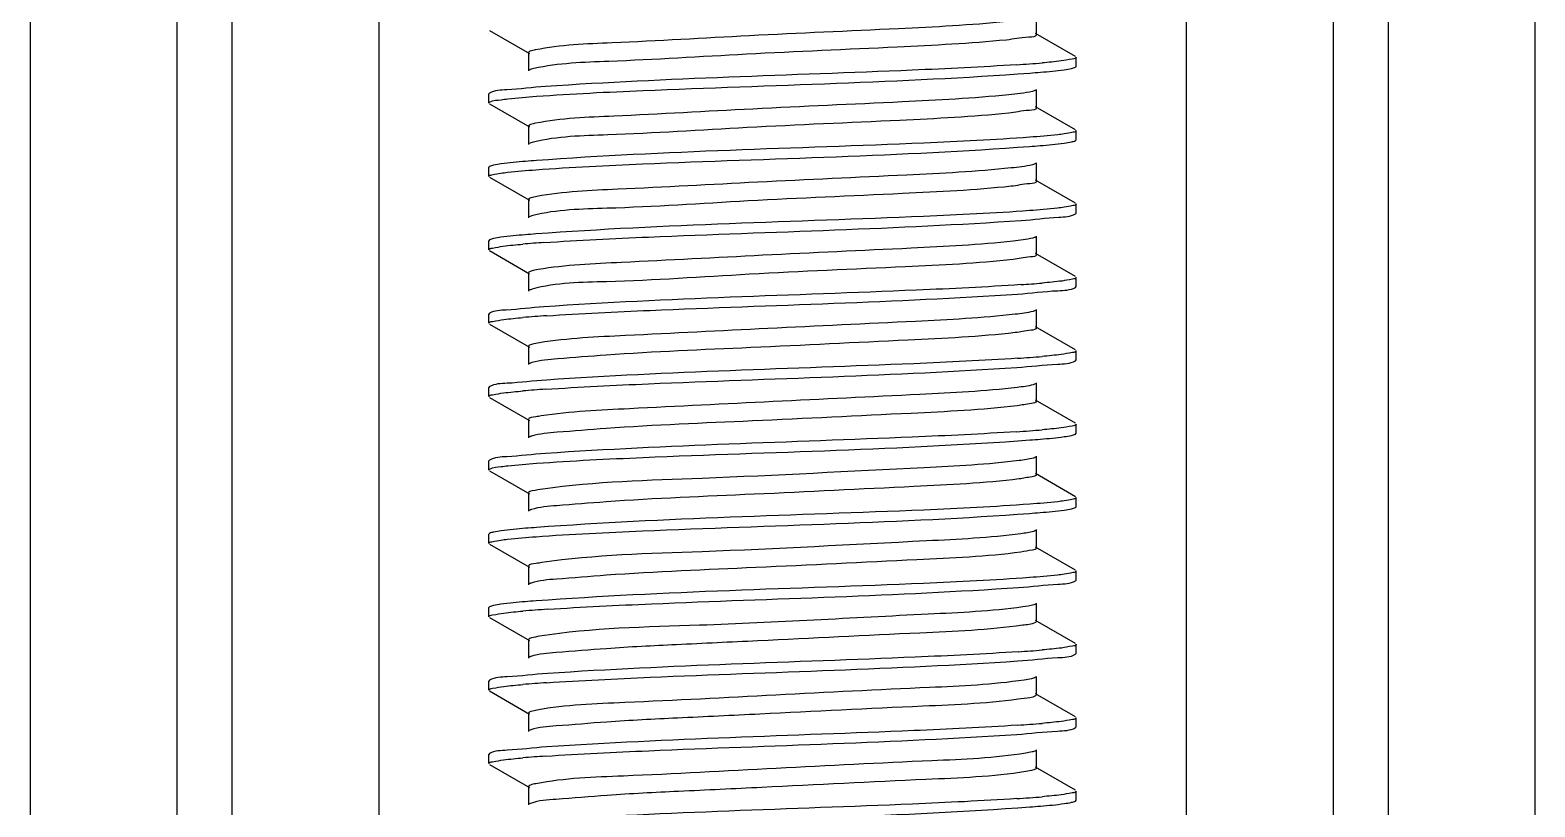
# Model space of a CAD drawing. Extents: x 54907 to 703237, y -798661 to -546661.
# Drawn here: x 370154 to 370681, y -581731 to -581459 of the extents above; entities that cross this region are included whole.
import ezdxf

# ---------------------------------------------------------------- set-up
doc = ezdxf.new("R2010")
doc.units = 0
doc.header["$LTSCALE"] = 1000
doc.header["$MEASUREMENT"] = 0

# ---------------------------------------------------------------- blocks, each defined once
blk = doc.blocks.new('gfhhrryyfd')
at = {"linetype": 'Continuous'}
for p, q in [((3693152.86, -1741005.43), (3693152.86, -1744418.97)), ((3693187.15, -1741005.43), (3693187.15, -1744418.97)), ((3693200.01, -1741005.43), (3693200.01, -1744418.97)), ((3693234.3, -1741005.43), (3693234.3, -1744418.97)), ((3693422.89, -1741005.43), (3693422.89, -1744418.97)), ((3693457.18, -1741005.43), (3693457.18, -1744418.97)), ((3693470.04, -1741005.43), (3693470.04, -1744418.97)), ((3693504.33, -1741005.43), (3693504.33, -1744418.97)), ((3693387.9, -1743735.05), (3693387.9, -1743730.76)), ((3693260.18, -1743734.16), (3693269.48, -1743739.55)), ((3693397.01, -1743740.22), (3693387.71, -1743734.83)), ((3693269.29, -1743739.33), (3693269.29, -1743743.62)), ((3693397.01, -1743742.74), (3693397.18, -1743742.55)), ((3693397.18, -1743742.55), (3693397.18, -1743740.4)), ((3693397.18, -1743742.55), (3693397.18, -1743740.4)), ((3693260.18, -1743748.79), (3693260.01, -1743748.98)), ((3693260.01, -1743751.12), (3693260.01, -1743748.98)), ((3693260.01, -1743751.12), (3693260.01, -1743748.98)), ((3693387.9, -1743752.19), (3693387.9, -1743747.91)), ((3693260.18, -1743751.31), (3693269.48, -1743756.69)), ((3693397.01, -1743757.36), (3693387.71, -1743751.97)), ((3693269.29, -1743756.48), (3693269.29, -1743760.76)), ((3693397.18, -1743759.69), (3693397.18, -1743757.55)), ((3693397.18, -1743759.69), (3693397.18, -1743757.55)), ((3693397.01, -1743759.88), (3693397.18, -1743759.69)), ((3693260.18, -1743765.93), (3693260.01, -1743766.12)), ((3693260.01, -1743768.27), (3693260.01, -1743766.12)), ((3693260.01, -1743768.27), (3693260.01, -1743766.12)), ((3693387.9, -1743769.34), (3693387.9, -1743765.05)), ((3693260.18, -1743768.45), (3693269.48, -1743773.84)), ((3693397.01, -1743774.51), (3693387.71, -1743769.12)), ((3693269.29, -1743773.62), (3693269.29, -1743777.91)), ((3693397.18, -1743776.84), (3693397.18, -1743774.69)), ((3693397.18, -1743776.84), (3693397.18, -1743774.69)), ((3693397.01, -1743777.03), (3693397.18, -1743776.84)), ((3693387.9, -1743786.48), (3693387.9, -1743782.2)), ((3693260.18, -1743783.08), (3693260.01, -1743783.27)), ((3693260.01, -1743785.41), (3693260.01, -1743783.27)), ((3693260.01, -1743785.41), (3693260.01, -1743783.27)), ((3693260.18, -1743785.6), (3693269.48, -1743790.99)), ((3693397.01, -1743791.65), (3693387.71, -1743786.26)), ((3693269.29, -1743790.77), (3693269.29, -1743795.05)), ((3693397.18, -1743793.98), (3693397.18, -1743791.84)), ((3693397.18, -1743793.98), (3693397.18, -1743791.84)), ((3693397.01, -1743794.17), (3693397.18, -1743793.98)), ((3693387.9, -1743803.63), (3693387.9, -1743799.34)), ((3693260.18, -1743800.22), (3693260.01, -1743800.41)), ((3693260.01, -1743802.56), (3693260.01, -1743800.41)), ((3693260.01, -1743802.56), (3693260.01, -1743800.41)), ((3693260.18, -1743802.74), (3693269.48, -1743808.13)), ((3693397.01, -1743808.8), (3693387.71, -1743803.41)), ((3693269.29, -1743807.91), (3693269.29, -1743812.2)), ((3693397.18, -1743811.13), (3693397.18, -1743808.99)), ((3693397.18, -1743811.13), (3693397.18, -1743808.99)), ((3693397.01, -1743811.32), (3693397.18, -1743811.13)), ((3693260.18, -1743817.37), (3693260.01, -1743817.56)), ((3693260.01, -1743819.7), (3693260.01, -1743817.56)), ((3693260.01, -1743819.7), (3693260.01, -1743817.56)), ((3693387.9, -1743820.77), (3693387.9, -1743816.49)), ((3693260.18, -1743819.89), (3693269.48, -1743825.28)), ((3693397.01, -1743825.94), (3693387.71, -1743820.56)), ((3693269.29, -1743825.06), (3693269.29, -1743829.35)), ((3693397.18, -1743828.27), (3693397.18, -1743826.13)), ((3693397.18, -1743828.27), (3693397.18, -1743826.13)), ((3693397.01, -1743828.46), (3693397.18, -1743828.27)), ((3693260.18, -1743834.52), (3693260.01, -1743834.7)), ((3693260.01, -1743836.85), (3693260.01, -1743834.7)), ((3693260.01, -1743836.85), (3693260.01, -1743834.7)), ((3693387.9, -1743837.92), (3693387.9, -1743833.63)), ((3693260.18, -1743837.03), (3693269.48, -1743842.42)), ((3693397.01, -1743843.09), (3693387.71, -1743837.7)), ((3693269.29, -1743842.2), (3693269.29, -1743846.49)), ((3693397.01, -1743845.61), (3693397.18, -1743845.42)), ((3693397.18, -1743845.42), (3693397.18, -1743843.28)), ((3693397.18, -1743845.42), (3693397.18, -1743843.28)), ((3693260.18, -1743851.66), (3693260.01, -1743851.85)), ((3693260.01, -1743853.99), (3693260.01, -1743851.85)), ((3693260.01, -1743853.99), (3693260.01, -1743851.85)), ((3693387.9, -1743855.06), (3693387.9, -1743850.78)), ((3693260.18, -1743854.18), (3693269.48, -1743859.57)), ((3693397.01, -1743860.23), (3693387.71, -1743854.85)), ((3693269.29, -1743859.35), (3693269.29, -1743863.64)), ((3693397.01, -1743862.75), (3693397.18, -1743862.56)), ((3693397.18, -1743862.56), (3693397.18, -1743860.42)), ((3693397.18, -1743862.56), (3693397.18, -1743860.42)), ((3693260.18, -1743868.81), (3693260.01, -1743868.99)), ((3693260.01, -1743871.14), (3693260.01, -1743868.99)), ((3693260.01, -1743871.14), (3693260.01, -1743868.99)), ((3693387.9, -1743872.21), (3693387.9, -1743867.92)), ((3693260.18, -1743871.32), (3693269.48, -1743876.71)), ((3693397.01, -1743877.38), (3693387.71, -1743871.99)), ((3693269.29, -1743876.49), (3693269.29, -1743880.78)), ((3693397.01, -1743879.9), (3693397.18, -1743879.71)), ((3693397.18, -1743879.71), (3693397.18, -1743877.57)), ((3693397.18, -1743879.71), (3693397.18, -1743877.57)), ((3693260.18, -1743885.95), (3693260.01, -1743886.14)), ((3693260.01, -1743888.28), (3693260.01, -1743886.14)), ((3693260.01, -1743888.28), (3693260.01, -1743886.14)), ((3693387.9, -1743889.35), (3693387.9, -1743885.07)), ((3693260.18, -1743888.47), (3693269.48, -1743893.86)), ((3693397.01, -1743894.52), (3693387.71, -1743889.14)), ((3693269.29, -1743893.64), (3693269.29, -1743897.93)), ((3693397.18, -1743896.85), (3693397.18, -1743894.71)), ((3693397.18, -1743896.85), (3693397.18, -1743894.71)), ((3693269.81, -1743897.57), (3693269.48, -1743897.71)), ((3693397.01, -1743897.04), (3693397.18, -1743896.85)), ((3693260.18, -1743903.1), (3693260.01, -1743903.28)), ((3693260.01, -1743905.43), (3693260.01, -1743903.28)), ((3693260.01, -1743905.43), (3693260.01, -1743903.28)), ((3693387.9, -1743906.5), (3693387.9, -1743902.21)), ((3693260.18, -1743905.61), (3693269.48, -1743911)), ((3693397.01, -1743911.67), (3693387.71, -1743906.28)), ((3693269.29, -1743910.78), (3693269.29, -1743915.07)), ((3693397.18, -1743914), (3693397.18, -1743911.86)), ((3693397.18, -1743914), (3693397.18, -1743911.86)), ((3693269.77, -1743914.72), (3693269.48, -1743914.85)), ((3693397.01, -1743914.19), (3693397.18, -1743914))]:
    blk.add_line(p, q, dxfattribs=at)
for centre, radius, start, end in [((3693363.28, -1743432.22), 310.59, 273.6947, 274.7994), ((3693292.57, -1744076.73), 293.68, 93.8438, 94.8034), ((3693364.63, -1743500.69), 293.51, 273.845, 274.8036), ((3693293.38, -1744104.15), 303.99, 93.753, 94.8001), ((3693363.57, -1743504.42), 306.97, 273.7263, 274.8), ((3693293.08, -1744117.39), 300.07, 93.7875, 94.801), ((3693363.29, -1743518.06), 310.48, 273.6957, 274.7994), ((3693293.69, -1744176.62), 307.88, 93.719, 94.7992), ((3693363.87, -1743576.83), 303.12, 273.7601, 274.8008), ((3693293.39, -1744190.01), 304.12, 93.7519, 94.8), ((3693363.58, -1743590.26), 306.85, 273.7273, 274.8001), ((3693293.09, -1744203.25), 300.2, 93.7864, 94.801), ((3693363.3, -1743603.9), 310.37, 273.6966, 274.7995)]:
    blk.add_arc(centre, radius, start, end, dxfattribs=at)
for points, knots in [([(3693380.89, -1743732.1), (3693372.52, -1743732.92), (3693352.5, -1743733.95), (3693321.77, -1743735.26), (3693293.54, -1743736.95), (3693276.74, -1743737.52), (3693270.85, -1743738.71)], [0, 0, 0, 0, 0.228997, 0.545176, 0.836537, 1, 1, 1, 1]), ([(3693380.89, -1743736.39), (3693372.41, -1743737.21), (3693352.16, -1743738.25), (3693321.16, -1743739.55), (3693292.97, -1743741.34), (3693276.26, -1743741.77), (3693270.55, -1743743.06)], [0, 0, 0, 0, 0.23121, 0.549998, 0.841262, 1, 1, 1, 1]), ([(3693387.89, -1743735.05), (3693387.9, -1743735.68), (3693384.28, -1743735.68), (3693382.64, -1743736.22), (3693380.89, -1743736.39)], [0, 0, 0, 0, 0.265195, 1, 1, 1, 1]), ([(3693270.85, -1743738.71), (3693270.46, -1743738.78), (3693270, -1743738.89), (3693269.3, -1743739.17), (3693269.3, -1743739.33)], [0, 0, 0, 0, 0.706927, 1, 1, 1, 1]), ([(3693270.55, -1743743.06), (3693270.33, -1743743.11), (3693269.97, -1743743.2), (3693269.61, -1743743.33), (3693269.48, -1743743.4)], [0, 0, 0, 0, 0.599352, 1, 1, 1, 1]), ([(3693383.3, -1743742.17), (3693375.17, -1743742.71), (3693338.49, -1743744.46), (3693301.76, -1743745.33), (3693273.25, -1743747.25)], [0, 0, 0, 0, 0.221759, 1, 1, 1, 1]), ([(3693386.34, -1743744.1), (3693387.16, -1743744.04), (3693389.86, -1743743.83), (3693392.56, -1743743.59), (3693394.41, -1743743.32)], [0, 0, 0, 0, 0.307527, 1, 1, 1, 1]), ([(3693397.18, -1743740.4), (3693397.18, -1743740.73), (3693395.41, -1743740.93), (3693394.53, -1743741.17), (3693393.65, -1743741.28)], [0, 0, 0, 0, 0.270528, 1, 1, 1, 1]), ([(3693394.41, -1743743.32), (3693394.98, -1743743.24), (3693395.85, -1743743.09), (3693396.74, -1743742.89), (3693397.01, -1743742.74)], [0, 0, 0, 0, 0.642828, 1, 1, 1, 1]), ([(3693273.25, -1743747.25), (3693270.22, -1743747.46), (3693265.98, -1743748.04), (3693261.36, -1743748.11), (3693260.18, -1743748.79)], [0, 0, 0, 0, 0.690689, 1, 1, 1, 1]), ([(3693271.13, -1743749.54), (3693279.41, -1743748.94), (3693317.82, -1743747.07), (3693356.28, -1743746.32), (3693386.34, -1743744.1)], [0, 0, 0, 0, 0.216148, 1, 1, 1, 1]), ([(3693260.01, -1743751.12), (3693260.01, -1743751.03), (3693261.03, -1743750.39), (3693261.96, -1743750.46), (3693262.86, -1743750.33)], [0, 0, 0, 0, 0.088892, 1, 1, 1, 1]), ([(3693262.86, -1743750.33), (3693263.39, -1743750.26), (3693266.13, -1743749.92), (3693268.89, -1743749.71), (3693271.13, -1743749.54)], [0, 0, 0, 0, 0.191574, 1, 1, 1, 1]), ([(3693381.44, -1743749.19), (3693373.17, -1743750.03), (3693353.22, -1743751.05), (3693322.44, -1743752.38), (3693293.95, -1743754.06), (3693276.93, -1743754.65), (3693270.93, -1743755.84)], [0, 0, 0, 0, 0.22522, 0.541066, 0.834324, 1, 1, 1, 1]), ([(3693387.71, -1743748.12), (3693387.48, -1743748.25), (3693385.4, -1743748.82), (3693383.29, -1743749), (3693381.44, -1743749.19)], [0, 0, 0, 0, 0.123951, 1, 1, 1, 1]), ([(3693381.44, -1743753.48), (3693372.99, -1743754.33), (3693352.61, -1743755.38), (3693321.34, -1743756.66), (3693292.9, -1743758.54), (3693276.04, -1743758.87), (3693270.38, -1743760.24)], [0, 0, 0, 0, 0.229214, 0.549847, 0.842959, 1, 1, 1, 1]), ([(3693387.89, -1743752.19), (3693387.9, -1743752.78), (3693384.57, -1743752.83), (3693383.06, -1743753.31), (3693381.44, -1743753.48)], [0, 0, 0, 0, 0.265624, 1, 1, 1, 1]), ([(3693270.93, -1743755.84), (3693270.51, -1743755.92), (3693270.03, -1743756.03), (3693269.3, -1743756.3), (3693269.3, -1743756.48)], [0, 0, 0, 0, 0.708145, 1, 1, 1, 1]), ([(3693397.18, -1743757.55), (3693397.18, -1743757.82), (3693395.82, -1743758.04), (3693395.11, -1743758.23), (3693394.41, -1743758.33)], [0, 0, 0, 0, 0.274607, 1, 1, 1, 1]), ([(3693270.38, -1743760.24), (3693270.2, -1743760.28), (3693269.89, -1743760.37), (3693269.6, -1743760.48), (3693269.48, -1743760.55)], [0, 0, 0, 0, 0.591731, 1, 1, 1, 1]), ([(3693271.01, -1743766.7), (3693279.29, -1743766.09), (3693317.72, -1743764.22), (3693356.2, -1743763.47), (3693386.3, -1743761.25)], [0, 0, 0, 0, 0.215666, 1, 1, 1, 1]), ([(3693386.34, -1743759.1), (3693378.1, -1743759.71), (3693339.7, -1743761.59), (3693301.24, -1743762.35), (3693271.13, -1743764.55)], [0, 0, 0, 0, 0.214698, 1, 1, 1, 1]), ([(3693386.3, -1743761.25), (3693387.13, -1743761.19), (3693389.83, -1743760.98), (3693392.54, -1743760.73), (3693394.4, -1743760.47)], [0, 0, 0, 0, 0.307511, 1, 1, 1, 1]), ([(3693394.41, -1743758.33), (3693393.9, -1743758.4), (3693391.21, -1743758.73), (3693388.52, -1743758.94), (3693386.34, -1743759.1)], [0, 0, 0, 0, 0.191302, 1, 1, 1, 1]), ([(3693394.4, -1743760.47), (3693394.97, -1743760.39), (3693395.84, -1743760.24), (3693396.73, -1743760.04), (3693397.01, -1743759.88)], [0, 0, 0, 0, 0.642983, 1, 1, 1, 1]), ([(3693271.13, -1743764.55), (3693270.28, -1743764.61), (3693267.52, -1743764.82), (3693264.76, -1743765.07), (3693262.86, -1743765.33)], [0, 0, 0, 0, 0.307214, 1, 1, 1, 1]), ([(3693260.01, -1743768.27), (3693260.01, -1743768), (3693261.4, -1743767.77), (3693262.12, -1743767.58), (3693262.83, -1743767.48)], [0, 0, 0, 0, 0.274264, 1, 1, 1, 1]), ([(3693262.86, -1743765.33), (3693262.28, -1743765.41), (3693261.38, -1743765.57), (3693260.46, -1743765.77), (3693260.18, -1743765.93)], [0, 0, 0, 0, 0.644088, 1, 1, 1, 1]), ([(3693262.83, -1743767.48), (3693263.35, -1743767.41), (3693266.07, -1743767.08), (3693268.8, -1743766.86), (3693271.01, -1743766.7)], [0, 0, 0, 0, 0.191492, 1, 1, 1, 1]), ([(3693381.97, -1743766.28), (3693373.88, -1743767.14), (3693354.14, -1743768.14), (3693323.49, -1743769.5), (3693294.73, -1743771.13), (3693277.43, -1743771.79), (3693271.22, -1743772.93)], [0, 0, 0, 0, 0.2201, 0.53401, 0.829213, 1, 1, 1, 1]), ([(3693387.71, -1743765.27), (3693387.5, -1743765.39), (3693385.6, -1743765.93), (3693383.66, -1743766.1), (3693381.97, -1743766.28)], [0, 0, 0, 0, 0.1262, 1, 1, 1, 1]), ([(3693381.97, -1743770.57), (3693373.55, -1743771.46), (3693353.08, -1743772.49), (3693321.56, -1743773.78), (3693292.9, -1743775.75), (3693275.88, -1743775.97), (3693270.25, -1743777.42)], [0, 0, 0, 0, 0.226945, 0.549209, 0.84423, 1, 1, 1, 1]), ([(3693387.89, -1743769.34), (3693387.9, -1743769.88), (3693384.86, -1743769.97), (3693383.45, -1743770.41), (3693381.97, -1743770.57)], [0, 0, 0, 0, 0.266409, 1, 1, 1, 1]), ([(3693271.22, -1743772.93), (3693270.73, -1743773.01), (3693270.18, -1743773.14), (3693269.3, -1743773.42), (3693269.3, -1743773.62)], [0, 0, 0, 0, 0.71294, 1, 1, 1, 1]), ([(3693397.18, -1743774.69), (3693397.18, -1743774.96), (3693395.81, -1743775.19), (3693395.1, -1743775.37), (3693394.4, -1743775.47)], [0, 0, 0, 0, 0.274537, 1, 1, 1, 1]), ([(3693270.25, -1743777.42), (3693270.1, -1743777.46), (3693269.84, -1743777.53), (3693269.58, -1743777.64), (3693269.48, -1743777.69)], [0, 0, 0, 0, 0.584772, 1, 1, 1, 1]), ([(3693386.3, -1743776.25), (3693378.05, -1743776.86), (3693339.62, -1743778.73), (3693301.13, -1743779.49), (3693271.01, -1743781.7)], [0, 0, 0, 0, 0.215033, 1, 1, 1, 1]), ([(3693272.88, -1743783.71), (3693281.01, -1743783.16), (3693318.15, -1743781.37), (3693355.34, -1743780.51), (3693384.31, -1743778.54)], [0, 0, 0, 0, 0.219069, 1, 1, 1, 1]), ([(3693384.31, -1743778.54), (3693387.25, -1743778.34), (3693391.37, -1743777.77), (3693395.86, -1743777.68), (3693397.01, -1743777.03)], [0, 0, 0, 0, 0.690169, 1, 1, 1, 1]), ([(3693394.4, -1743775.47), (3693393.89, -1743775.55), (3693391.19, -1743775.88), (3693388.48, -1743776.09), (3693386.3, -1743776.25)], [0, 0, 0, 0, 0.191313, 1, 1, 1, 1]), ([(3693271.01, -1743781.7), (3693270.17, -1743781.76), (3693267.44, -1743781.98), (3693264.71, -1743782.22), (3693262.83, -1743782.48)], [0, 0, 0, 0, 0.307313, 1, 1, 1, 1]), ([(3693387.71, -1743782.41), (3693387.51, -1743782.53), (3693385.79, -1743783.04), (3693384.02, -1743783.2), (3693382.48, -1743783.37)], [0, 0, 0, 0, 0.128627, 1, 1, 1, 1]), ([(3693260.01, -1743785.41), (3693260.01, -1743785.1), (3693261.65, -1743784.89), (3693262.48, -1743784.67), (3693263.31, -1743784.56)], [0, 0, 0, 0, 0.271592, 1, 1, 1, 1]), ([(3693262.83, -1743782.48), (3693262.25, -1743782.56), (3693261.36, -1743782.72), (3693260.46, -1743782.92), (3693260.18, -1743783.08)], [0, 0, 0, 0, 0.643609, 1, 1, 1, 1]), ([(3693382.48, -1743783.37), (3693374.56, -1743784.24), (3693355.05, -1743785.23), (3693324.54, -1743786.61), (3693295.53, -1743788.2), (3693277.95, -1743788.93), (3693271.53, -1743790.02)], [0, 0, 0, 0, 0.215, 0.526978, 0.824118, 1, 1, 1, 1]), ([(3693382.48, -1743787.66), (3693374.11, -1743788.58), (3693353.56, -1743789.61), (3693321.83, -1743790.89), (3693292.94, -1743792.95), (3693275.75, -1743793.06), (3693270.15, -1743794.59)], [0, 0, 0, 0, 0.224438, 0.548154, 0.845143, 1, 1, 1, 1]), ([(3693387.89, -1743786.48), (3693387.9, -1743786.98), (3693385.13, -1743787.11), (3693383.84, -1743787.51), (3693382.48, -1743787.66)], [0, 0, 0, 0, 0.267355, 1, 1, 1, 1]), ([(3693271.53, -1743790.02), (3693270.97, -1743790.11), (3693270.35, -1743790.26), (3693269.3, -1743790.54), (3693269.29, -1743790.77)], [0, 0, 0, 0, 0.716901, 1, 1, 1, 1]), ([(3693397.18, -1743791.84), (3693397.18, -1743792.15), (3693395.54, -1743792.36), (3693394.71, -1743792.58), (3693393.89, -1743792.69)], [0, 0, 0, 0, 0.271617, 1, 1, 1, 1]), ([(3693270.15, -1743794.59), (3693270.01, -1743794.63), (3693269.79, -1743794.7), (3693269.57, -1743794.79), (3693269.48, -1743794.84)], [0, 0, 0, 0, 0.578442, 1, 1, 1, 1]), ([(3693384.31, -1743793.54), (3693376.19, -1743794.09), (3693339.05, -1743795.88), (3693301.86, -1743796.74), (3693272.88, -1743798.71)], [0, 0, 0, 0, 0.219021, 1, 1, 1, 1]), ([(3693273.49, -1743800.82), (3693281.54, -1743800.28), (3693318.22, -1743798.52), (3693354.94, -1743797.63), (3693383.52, -1743795.74)], [0, 0, 0, 0, 0.219887, 1, 1, 1, 1]), ([(3693383.52, -1743795.74), (3693386.64, -1743795.53), (3693391.02, -1743794.92), (3693395.8, -1743794.87), (3693397.01, -1743794.17)], [0, 0, 0, 0, 0.691245, 1, 1, 1, 1]), ([(3693272.88, -1743798.71), (3693269.94, -1743798.91), (3693265.82, -1743799.49), (3693261.32, -1743799.57), (3693260.18, -1743800.22)], [0, 0, 0, 0, 0.690194, 1, 1, 1, 1]), ([(3693387.71, -1743799.56), (3693387.52, -1743799.66), (3693385.97, -1743800.14), (3693384.36, -1743800.3), (3693382.97, -1743800.46)], [0, 0, 0, 0, 0.131334, 1, 1, 1, 1]), ([(3693260.01, -1743802.56), (3693260.01, -1743802.23), (3693261.74, -1743802.03), (3693262.6, -1743801.8), (3693263.47, -1743801.69)], [0, 0, 0, 0, 0.27083, 1, 1, 1, 1]), ([(3693382.97, -1743800.46), (3693375.23, -1743801.35), (3693355.95, -1743802.32), (3693325.59, -1743803.73), (3693296.34, -1743805.27), (3693278.5, -1743806.06), (3693271.86, -1743807.11)], [0, 0, 0, 0, 0.209915, 0.519968, 0.819038, 1, 1, 1, 1]), ([(3693382.97, -1743804.75), (3693374.66, -1743805.71), (3693354.04, -1743806.67), (3693322.21, -1743808.27), (3693294.85, -1743809.36), (3693277.86, -1743810.75), (3693272, -1743811.2), (3693270.06, -1743811.76)], [0, 0, 0, 0, 0.221704, 0.546695, 0.845683, 0.946468, 1, 1, 1, 1]), ([(3693387.9, -1743803.63), (3693387.9, -1743804.08), (3693385.4, -1743804.25), (3693384.2, -1743804.61), (3693382.97, -1743804.75)], [0, 0, 0, 0, 0.26871, 1, 1, 1, 1]), ([(3693271.86, -1743807.11), (3693271.22, -1743807.21), (3693270.53, -1743807.38), (3693269.3, -1743807.66), (3693269.29, -1743807.91)], [0, 0, 0, 0, 0.720201, 1, 1, 1, 1]), ([(3693397.18, -1743808.99), (3693397.18, -1743809.31), (3693395.43, -1743809.51), (3693394.56, -1743809.75), (3693393.69, -1743809.86)], [0, 0, 0, 0, 0.270699, 1, 1, 1, 1]), ([(3693270.06, -1743811.76), (3693269.95, -1743811.79), (3693269.75, -1743811.86), (3693269.56, -1743811.94), (3693269.48, -1743811.98)], [0, 0, 0, 0, 0.572701, 1, 1, 1, 1]), ([(3693273.25, -1743817.98), (3693281.27, -1743817.44), (3693317.96, -1743815.67), (3693354.68, -1743814.78), (3693383.3, -1743812.89)], [0, 0, 0, 0, 0.218851, 1, 1, 1, 1]), ([(3693383.52, -1743810.74), (3693375.43, -1743811.27), (3693338.76, -1743813.03), (3693302.04, -1743813.91), (3693273.49, -1743815.82)], [0, 0, 0, 0, 0.220721, 1, 1, 1, 1]), ([(3693383.3, -1743812.89), (3693386.48, -1743812.68), (3693390.93, -1743812.07), (3693395.78, -1743812.02), (3693397.01, -1743811.32)], [0, 0, 0, 0, 0.691524, 1, 1, 1, 1]), ([(3693273.49, -1743815.82), (3693270.4, -1743816.02), (3693266.09, -1743816.62), (3693261.38, -1743816.68), (3693260.18, -1743817.37)], [0, 0, 0, 0, 0.691013, 1, 1, 1, 1]), ([(3693383.43, -1743817.55), (3693375.88, -1743818.46), (3693356.83, -1743819.41), (3693326.64, -1743820.84), (3693297.17, -1743822.35), (3693279.06, -1743823.18), (3693272.22, -1743824.2)], [0, 0, 0, 0, 0.204842, 0.512973, 0.813968, 1, 1, 1, 1]), ([(3693387.71, -1743816.7), (3693387.54, -1743816.8), (3693386.14, -1743817.25), (3693384.69, -1743817.4), (3693383.43, -1743817.55)], [0, 0, 0, 0, 0.134033, 1, 1, 1, 1]), ([(3693260.01, -1743819.7), (3693260.01, -1743819.38), (3693261.71, -1743819.18), (3693262.56, -1743818.95), (3693263.42, -1743818.84)], [0, 0, 0, 0, 0.271071, 1, 1, 1, 1]), ([(3693387.89, -1743820.77), (3693387.9, -1743821.19), (3693385.65, -1743821.39), (3693384.55, -1743821.7), (3693383.43, -1743821.84)], [0, 0, 0, 0, 0.269812, 1, 1, 1, 1]), ([(3693272.22, -1743824.2), (3693271.8, -1743824.26), (3693270.97, -1743824.5), (3693269.3, -1743824.47), (3693269.29, -1743825.06)], [0, 0, 0, 0, 0.421169, 1, 1, 1, 1]), ([(3693383.43, -1743821.84), (3693375.2, -1743822.83), (3693354.54, -1743823.78), (3693322.55, -1743825.41), (3693294.92, -1743826.49), (3693277.79, -1743827.91), (3693271.91, -1743828.35), (3693269.99, -1743828.93)], [0, 0, 0, 0, 0.218801, 0.544965, 0.846028, 0.947082, 1, 1, 1, 1]), ([(3693383.3, -1743827.9), (3693375.18, -1743828.43), (3693338.5, -1743830.19), (3693301.77, -1743831.06), (3693273.25, -1743832.98)], [0, 0, 0, 0, 0.221727, 1, 1, 1, 1]), ([(3693397.18, -1743826.13), (3693397.18, -1743826.46), (3693395.41, -1743826.65), (3693394.54, -1743826.9), (3693393.65, -1743827.01)], [0, 0, 0, 0, 0.270533, 1, 1, 1, 1]), ([(3693269.99, -1743828.93), (3693269.89, -1743828.96), (3693269.72, -1743829.01), (3693269.55, -1743829.09), (3693269.48, -1743829.13)], [0, 0, 0, 0, 0.567505, 1, 1, 1, 1]), ([(3693271.13, -1743835.27), (3693279.42, -1743834.67), (3693317.82, -1743832.8), (3693356.28, -1743832.04), (3693386.34, -1743829.83)], [0, 0, 0, 0, 0.216168, 1, 1, 1, 1]), ([(3693386.34, -1743829.83), (3693387.17, -1743829.77), (3693389.86, -1743829.56), (3693392.56, -1743829.31), (3693394.41, -1743829.05)], [0, 0, 0, 0, 0.307528, 1, 1, 1, 1]), ([(3693394.41, -1743829.05), (3693394.98, -1743828.97), (3693395.85, -1743828.82), (3693396.74, -1743828.62), (3693397.01, -1743828.46)], [0, 0, 0, 0, 0.642823, 1, 1, 1, 1]), ([(3693273.25, -1743832.98), (3693270.23, -1743833.18), (3693265.98, -1743833.77), (3693261.36, -1743833.84), (3693260.18, -1743834.52)], [0, 0, 0, 0, 0.690699, 1, 1, 1, 1]), ([(3693383.88, -1743834.64), (3693376.51, -1743835.58), (3693351.79, -1743836.75), (3693314.74, -1743838.84), (3693284.93, -1743839.57), (3693272.6, -1743841.29)], [0, 0, 0, 0, 0.199783, 0.665188, 1, 1, 1, 1]), ([(3693387.71, -1743833.85), (3693387.55, -1743833.94), (3693386.3, -1743834.35), (3693385, -1743834.5), (3693383.88, -1743834.64)], [0, 0, 0, 0, 0.137062, 1, 1, 1, 1]), ([(3693260.01, -1743836.85), (3693260.01, -1743836.76), (3693261.03, -1743836.12), (3693261.96, -1743836.18), (3693262.86, -1743836.06)], [0, 0, 0, 0, 0.088884, 1, 1, 1, 1]), ([(3693262.86, -1743836.06), (3693263.39, -1743835.98), (3693266.14, -1743835.65), (3693268.9, -1743835.43), (3693271.13, -1743835.27)], [0, 0, 0, 0, 0.191575, 1, 1, 1, 1]), ([(3693387.89, -1743837.92), (3693387.9, -1743838.3), (3693385.89, -1743838.52), (3693384.88, -1743838.8), (3693383.88, -1743838.93)], [0, 0, 0, 0, 0.271371, 1, 1, 1, 1]), ([(3693272.6, -1743841.29), (3693271.77, -1743841.4), (3693270.92, -1743841.63), (3693269.29, -1743841.89), (3693269.29, -1743842.2)], [0, 0, 0, 0, 0.725335, 1, 1, 1, 1]), ([(3693383.88, -1743838.93), (3693375.73, -1743839.96), (3693355.05, -1743840.88), (3693322.92, -1743842.55), (3693295.02, -1743843.61), (3693277.75, -1743845.07), (3693271.84, -1743845.49), (3693269.93, -1743846.09)], [0, 0, 0, 0, 0.215732, 0.542961, 0.846149, 0.947566, 1, 1, 1, 1]), ([(3693386.34, -1743844.83), (3693378.11, -1743845.44), (3693339.7, -1743847.31), (3693301.24, -1743848.08), (3693271.13, -1743850.27)], [0, 0, 0, 0, 0.214685, 1, 1, 1, 1]), ([(3693394.41, -1743844.05), (3693393.9, -1743844.13), (3693391.21, -1743844.46), (3693388.52, -1743844.67), (3693386.34, -1743844.83)], [0, 0, 0, 0, 0.191301, 1, 1, 1, 1]), ([(3693394.4, -1743846.2), (3693394.97, -1743846.12), (3693395.84, -1743845.96), (3693396.73, -1743845.77), (3693397.01, -1743845.61)], [0, 0, 0, 0, 0.642979, 1, 1, 1, 1]), ([(3693397.18, -1743843.28), (3693397.18, -1743843.54), (3693395.82, -1743843.77), (3693395.11, -1743843.95), (3693394.41, -1743844.05)], [0, 0, 0, 0, 0.27461, 1, 1, 1, 1]), ([(3693269.93, -1743846.09), (3693269.85, -1743846.12), (3693269.69, -1743846.17), (3693269.54, -1743846.24), (3693269.48, -1743846.27)], [0, 0, 0, 0, 0.562806, 1, 1, 1, 1]), ([(3693271.02, -1743852.42), (3693279.29, -1743851.82), (3693317.72, -1743849.95), (3693356.2, -1743849.19), (3693386.3, -1743846.98)], [0, 0, 0, 0, 0.215679, 1, 1, 1, 1]), ([(3693386.3, -1743846.98), (3693387.13, -1743846.92), (3693389.83, -1743846.7), (3693392.54, -1743846.46), (3693394.4, -1743846.2)], [0, 0, 0, 0, 0.307511, 1, 1, 1, 1]), ([(3693262.86, -1743851.06), (3693262.28, -1743851.14), (3693261.38, -1743851.3), (3693260.46, -1743851.5), (3693260.18, -1743851.66)], [0, 0, 0, 0, 0.644106, 1, 1, 1, 1]), ([(3693262.83, -1743853.21), (3693263.35, -1743853.13), (3693266.07, -1743852.8), (3693268.81, -1743852.59), (3693271.02, -1743852.42)], [0, 0, 0, 0, 0.191496, 1, 1, 1, 1]), ([(3693271.13, -1743850.27), (3693270.28, -1743850.33), (3693267.52, -1743850.55), (3693264.76, -1743850.79), (3693262.86, -1743851.06)], [0, 0, 0, 0, 0.307212, 1, 1, 1, 1]), ([(3693384.3, -1743851.73), (3693377, -1743852.71), (3693352.12, -1743853.85), (3693314.87, -1743856.02), (3693284.77, -1743856.67), (3693272.37, -1743858.47)], [0, 0, 0, 0, 0.197098, 0.665048, 1, 1, 1, 1]), ([(3693387.71, -1743850.99), (3693387.56, -1743851.08), (3693386.45, -1743851.46), (3693385.29, -1743851.6), (3693384.3, -1743851.73)], [0, 0, 0, 0, 0.140352, 1, 1, 1, 1]), ([(3693260.01, -1743853.99), (3693260.01, -1743853.72), (3693261.4, -1743853.49), (3693262.12, -1743853.31), (3693262.83, -1743853.21)], [0, 0, 0, 0, 0.274258, 1, 1, 1, 1]), ([(3693384.3, -1743856.02), (3693376.25, -1743857.1), (3693355.56, -1743857.98), (3693323.3, -1743859.69), (3693295.14, -1743860.74), (3693277.72, -1743862.23), (3693271.77, -1743862.63), (3693269.88, -1743863.25)], [0, 0, 0, 0, 0.212511, 0.540713, 0.846077, 0.947938, 1, 1, 1, 1]), ([(3693387.9, -1743855.06), (3693387.9, -1743855.41), (3693386.11, -1743855.65), (3693385.2, -1743855.9), (3693384.3, -1743856.02)], [0, 0, 0, 0, 0.273189, 1, 1, 1, 1]), ([(3693272.37, -1743858.47), (3693271.93, -1743858.53), (3693271.06, -1743858.78), (3693269.29, -1743858.73), (3693269.29, -1743859.35)], [0, 0, 0, 0, 0.421551, 1, 1, 1, 1]), ([(3693269.88, -1743863.25), (3693269.81, -1743863.28), (3693269.67, -1743863.33), (3693269.54, -1743863.39), (3693269.48, -1743863.42)], [0, 0, 0, 0, 0.558561, 1, 1, 1, 1]), ([(3693386.3, -1743861.98), (3693378.05, -1743862.59), (3693339.62, -1743864.46), (3693301.13, -1743865.22), (3693271.02, -1743867.43)], [0, 0, 0, 0, 0.215024, 1, 1, 1, 1]), ([(3693383.75, -1743864.3), (3693386.82, -1743864.09), (3693391.12, -1743863.5), (3693395.82, -1743863.44), (3693397.01, -1743862.75)], [0, 0, 0, 0, 0.690937, 1, 1, 1, 1]), ([(3693394.4, -1743861.2), (3693393.89, -1743861.27), (3693391.19, -1743861.6), (3693388.49, -1743861.82), (3693386.3, -1743861.98)], [0, 0, 0, 0, 0.191312, 1, 1, 1, 1]), ([(3693397.18, -1743860.42), (3693397.18, -1743860.69), (3693395.82, -1743860.92), (3693395.1, -1743861.1), (3693394.4, -1743861.2)], [0, 0, 0, 0, 0.274539, 1, 1, 1, 1]), ([(3693273.72, -1743869.38), (3693281.82, -1743868.84), (3693318.49, -1743867.09), (3693355.21, -1743866.21), (3693383.75, -1743864.3)], [0, 0, 0, 0, 0.220951, 1, 1, 1, 1]), ([(3693260.01, -1743871.14), (3693260.01, -1743870.81), (3693261.77, -1743870.61), (3693262.64, -1743870.37), (3693263.52, -1743870.26)], [0, 0, 0, 0, 0.27062, 1, 1, 1, 1]), ([(3693262.83, -1743868.21), (3693262.25, -1743868.29), (3693261.36, -1743868.44), (3693260.46, -1743868.64), (3693260.18, -1743868.81)], [0, 0, 0, 0, 0.643624, 1, 1, 1, 1]), ([(3693271.02, -1743867.43), (3693270.18, -1743867.49), (3693267.44, -1743867.7), (3693264.71, -1743867.94), (3693262.83, -1743868.21)], [0, 0, 0, 0, 0.307309, 1, 1, 1, 1]), ([(3693384.7, -1743868.82), (3693377.39, -1743869.86), (3693352.16, -1743870.95), (3693314.62, -1743873.28), (3693284.17, -1743873.73), (3693271.84, -1743875.69)], [0, 0, 0, 0, 0.195714, 0.66858, 1, 1, 1, 1]), ([(3693387.71, -1743868.14), (3693387.58, -1743868.21), (3693386.6, -1743868.56), (3693385.57, -1743868.7), (3693384.7, -1743868.82)], [0, 0, 0, 0, 0.143993, 1, 1, 1, 1]), ([(3693384.7, -1743873.11), (3693376.75, -1743874.24), (3693356.07, -1743875.1), (3693329.11, -1743876.47), (3693304.71, -1743877.62), (3693288.97, -1743878.39), (3693277.71, -1743879.39), (3693271.72, -1743879.77), (3693269.84, -1743880.41)], [0, 0, 0, 0, 0.209152, 0.538245, 0.703966, 0.845837, 0.948213, 1, 1, 1, 1]), ([(3693387.89, -1743872.21), (3693387.89, -1743872.31), (3693386.76, -1743873.03), (3693385.71, -1743872.96), (3693384.7, -1743873.11)], [0, 0, 0, 0, 0.089964, 1, 1, 1, 1]), ([(3693271.84, -1743875.69), (3693271.2, -1743875.79), (3693270.52, -1743875.96), (3693269.29, -1743876.24), (3693269.29, -1743876.49)], [0, 0, 0, 0, 0.720116, 1, 1, 1, 1]), ([(3693269.84, -1743880.41), (3693269.77, -1743880.43), (3693269.65, -1743880.48), (3693269.53, -1743880.53), (3693269.48, -1743880.56)], [0, 0, 0, 0, 0.554726, 1, 1, 1, 1]), ([(3693383.75, -1743879.3), (3693375.7, -1743879.84), (3693339.03, -1743881.6), (3693302.31, -1743882.49), (3693273.72, -1743884.38)], [0, 0, 0, 0, 0.219663, 1, 1, 1, 1]), ([(3693383.53, -1743881.46), (3693386.65, -1743881.25), (3693391.02, -1743880.65), (3693395.8, -1743880.59), (3693397.01, -1743879.9)], [0, 0, 0, 0, 0.691235, 1, 1, 1, 1]), ([(3693397.18, -1743877.57), (3693397.18, -1743877.89), (3693395.46, -1743878.09), (3693394.6, -1743878.32), (3693393.74, -1743878.43)], [0, 0, 0, 0, 0.270908, 1, 1, 1, 1]), ([(3693273.72, -1743884.38), (3693270.58, -1743884.59), (3693266.19, -1743885.2), (3693261.4, -1743885.25), (3693260.18, -1743885.95)], [0, 0, 0, 0, 0.691322, 1, 1, 1, 1]), ([(3693273.49, -1743886.54), (3693281.55, -1743886), (3693318.23, -1743884.24), (3693354.95, -1743883.36), (3693383.53, -1743881.46)], [0, 0, 0, 0, 0.219921, 1, 1, 1, 1]), ([(3693260.01, -1743888.28), (3693260.01, -1743887.96), (3693261.74, -1743887.76), (3693262.61, -1743887.52), (3693263.47, -1743887.41)], [0, 0, 0, 0, 0.270822, 1, 1, 1, 1]), ([(3693385.07, -1743885.91), (3693377.75, -1743887.02), (3693358.34, -1743887.84), (3693327.24, -1743889.38), (3693296.72, -1743891.06), (3693278.01, -1743891.71), (3693271.25, -1743892.94)], [0, 0, 0, 0, 0.194809, 0.509786, 0.819314, 1, 1, 1, 1]), ([(3693387.71, -1743885.28), (3693387.42, -1743885.45), (3693386.52, -1743885.67), (3693385.64, -1743885.83), (3693385.07, -1743885.91)], [0, 0, 0, 0, 0.362559, 1, 1, 1, 1]), ([(3693385.07, -1743890.2), (3693377.24, -1743891.38), (3693356.57, -1743892.19), (3693329.58, -1743893.6), (3693304.97, -1743894.76), (3693289.06, -1743895.52), (3693277.72, -1743896.54), (3693271.68, -1743896.91), (3693269.81, -1743897.57)], [0, 0, 0, 0, 0.205664, 0.535582, 0.702489, 0.845448, 0.948405, 1, 1, 1, 1]), ([(3693387.89, -1743889.35), (3693387.89, -1743889.45), (3693386.93, -1743890.12), (3693385.97, -1743890.06), (3693385.07, -1743890.2)], [0, 0, 0, 0, 0.092494, 1, 1, 1, 1]), ([(3693271.25, -1743892.94), (3693270.76, -1743893.03), (3693270.21, -1743893.15), (3693269.29, -1743893.44), (3693269.29, -1743893.64)], [0, 0, 0, 0, 0.713836, 1, 1, 1, 1]), ([(3693397.18, -1743894.71), (3693397.18, -1743895.04), (3693395.43, -1743895.23), (3693394.56, -1743895.47), (3693393.69, -1743895.58)], [0, 0, 0, 0, 0.270705, 1, 1, 1, 1]), ([(3693383.53, -1743896.46), (3693375.44, -1743897), (3693338.76, -1743898.76), (3693302.04, -1743899.64), (3693273.49, -1743901.54)], [0, 0, 0, 0, 0.220688, 1, 1, 1, 1]), ([(3693383.31, -1743898.62), (3693386.49, -1743898.41), (3693390.93, -1743897.79), (3693395.78, -1743897.75), (3693397.01, -1743897.04)], [0, 0, 0, 0, 0.691515, 1, 1, 1, 1]), ([(3693273.49, -1743901.54), (3693270.41, -1743901.75), (3693266.09, -1743902.35), (3693261.38, -1743902.41), (3693260.18, -1743903.1)], [0, 0, 0, 0, 0.691024, 1, 1, 1, 1]), ([(3693273.26, -1743903.7), (3693281.28, -1743903.16), (3693317.96, -1743901.4), (3693354.69, -1743900.51), (3693383.31, -1743898.62)], [0, 0, 0, 0, 0.218885, 1, 1, 1, 1]), ([(3693260.01, -1743905.43), (3693260.01, -1743905.11), (3693261.71, -1743904.91), (3693262.57, -1743904.67), (3693263.42, -1743904.56)], [0, 0, 0, 0, 0.271063, 1, 1, 1, 1]), ([(3693385.42, -1743903), (3693378.17, -1743904.17), (3693358.66, -1743904.94), (3693327.34, -1743906.52), (3693296.57, -1743908.25), (3693277.72, -1743908.83), (3693271.01, -1743910.13)], [0, 0, 0, 0, 0.192287, 0.509303, 0.821123, 1, 1, 1, 1]), ([(3693387.71, -1743902.43), (3693387.45, -1743902.57), (3693386.68, -1743902.78), (3693385.91, -1743902.92), (3693385.42, -1743903)], [0, 0, 0, 0, 0.368275, 1, 1, 1, 1]), ([(3693385.42, -1743907.29), (3693377.71, -1743908.53), (3693357.08, -1743909.28), (3693330.06, -1743910.73), (3693305.26, -1743911.89), (3693289.17, -1743912.65), (3693277.73, -1743913.7), (3693271.65, -1743914.05), (3693269.77, -1743914.72)], [0, 0, 0, 0, 0.202057, 0.532738, 0.700843, 0.844928, 0.948524, 1, 1, 1, 1]), ([(3693387.89, -1743906.5), (3693387.89, -1743906.74), (3693386.71, -1743907.03), (3693386.04, -1743907.19), (3693385.42, -1743907.29)], [0, 0, 0, 0, 0.280678, 1, 1, 1, 1]), ([(3693271.01, -1743910.13), (3693270.57, -1743910.21), (3693270.08, -1743910.32), (3693269.29, -1743910.6), (3693269.29, -1743910.78)], [0, 0, 0, 0, 0.710342, 1, 1, 1, 1]), ([(3693397.18, -1743911.86), (3693397.18, -1743912.19), (3693395.41, -1743912.38), (3693394.54, -1743912.62), (3693393.65, -1743912.73)], [0, 0, 0, 0, 0.270538, 1, 1, 1, 1]), ([(3693271.14, -1743921), (3693279.42, -1743920.39), (3693317.83, -1743918.52), (3693356.29, -1743917.77), (3693386.34, -1743915.55)], [0, 0, 0, 0, 0.216188, 1, 1, 1, 1]), ([(3693383.31, -1743913.62), (3693375.19, -1743914.16), (3693338.5, -1743915.91), (3693301.78, -1743916.78), (3693273.26, -1743918.7)], [0, 0, 0, 0, 0.221694, 1, 1, 1, 1]), ([(3693386.34, -1743915.55), (3693387.17, -1743915.49), (3693389.86, -1743915.28), (3693392.56, -1743915.04), (3693394.41, -1743914.78)], [0, 0, 0, 0, 0.307529, 1, 1, 1, 1]), ([(3693394.41, -1743914.78), (3693394.98, -1743914.7), (3693395.85, -1743914.54), (3693396.74, -1743914.35), (3693397.01, -1743914.19)], [0, 0, 0, 0, 0.642817, 1, 1, 1, 1])]:
    blk.add_open_spline(points, degree=3, knots=knots, dxfattribs=at)
for points in [[(3693393.65, -1743741.28), (3693392.19, -1743741.47), (3693390.73, -1743741.6), (3693389.27, -1743741.73)], [(3693263.31, -1743784.56), (3693264.86, -1743784.36), (3693266.42, -1743784.21), (3693267.98, -1743784.08)], [(3693393.89, -1743792.69), (3693392.33, -1743792.89), (3693390.77, -1743793.04), (3693389.21, -1743793.17)], [(3693263.47, -1743801.69), (3693264.96, -1743801.5), (3693266.45, -1743801.36), (3693267.95, -1743801.23)], [(3693393.69, -1743809.86), (3693392.22, -1743810.05), (3693390.74, -1743810.18), (3693389.25, -1743810.31)], [(3693263.42, -1743818.84), (3693264.93, -1743818.64), (3693266.44, -1743818.5), (3693267.96, -1743818.37)], [(3693393.65, -1743827.01), (3693392.19, -1743827.19), (3693390.73, -1743827.33), (3693389.27, -1743827.45)], [(3693263.52, -1743870.26), (3693264.99, -1743870.08), (3693266.46, -1743869.94), (3693267.93, -1743869.81)], [(3693393.74, -1743878.43), (3693392.24, -1743878.62), (3693390.74, -1743878.76), (3693389.24, -1743878.89)], [(3693263.47, -1743887.41), (3693264.96, -1743887.22), (3693266.45, -1743887.08), (3693267.95, -1743886.96)], [(3693393.69, -1743895.58), (3693392.22, -1743895.77), (3693390.74, -1743895.91), (3693389.25, -1743896.04)], [(3693263.42, -1743904.56), (3693264.93, -1743904.37), (3693266.44, -1743904.23), (3693267.96, -1743904.1)], [(3693393.65, -1743912.73), (3693392.2, -1743912.92), (3693390.73, -1743913.05), (3693389.27, -1743913.18)]]:
    blk.add_open_spline(points, degree=3, dxfattribs=at)

msp = doc.modelspace()

# ---------------------------------------------------------------- block references
at = {"lineweight": -3, "xscale": 1.5, "yscale": 1.5, "zscale": 1.5}
msp.add_blockref('gfhhrryyfd', (-5169575.55, 2034142.04), dxfattribs=at)

doc.saveas('drawing.dxf')
